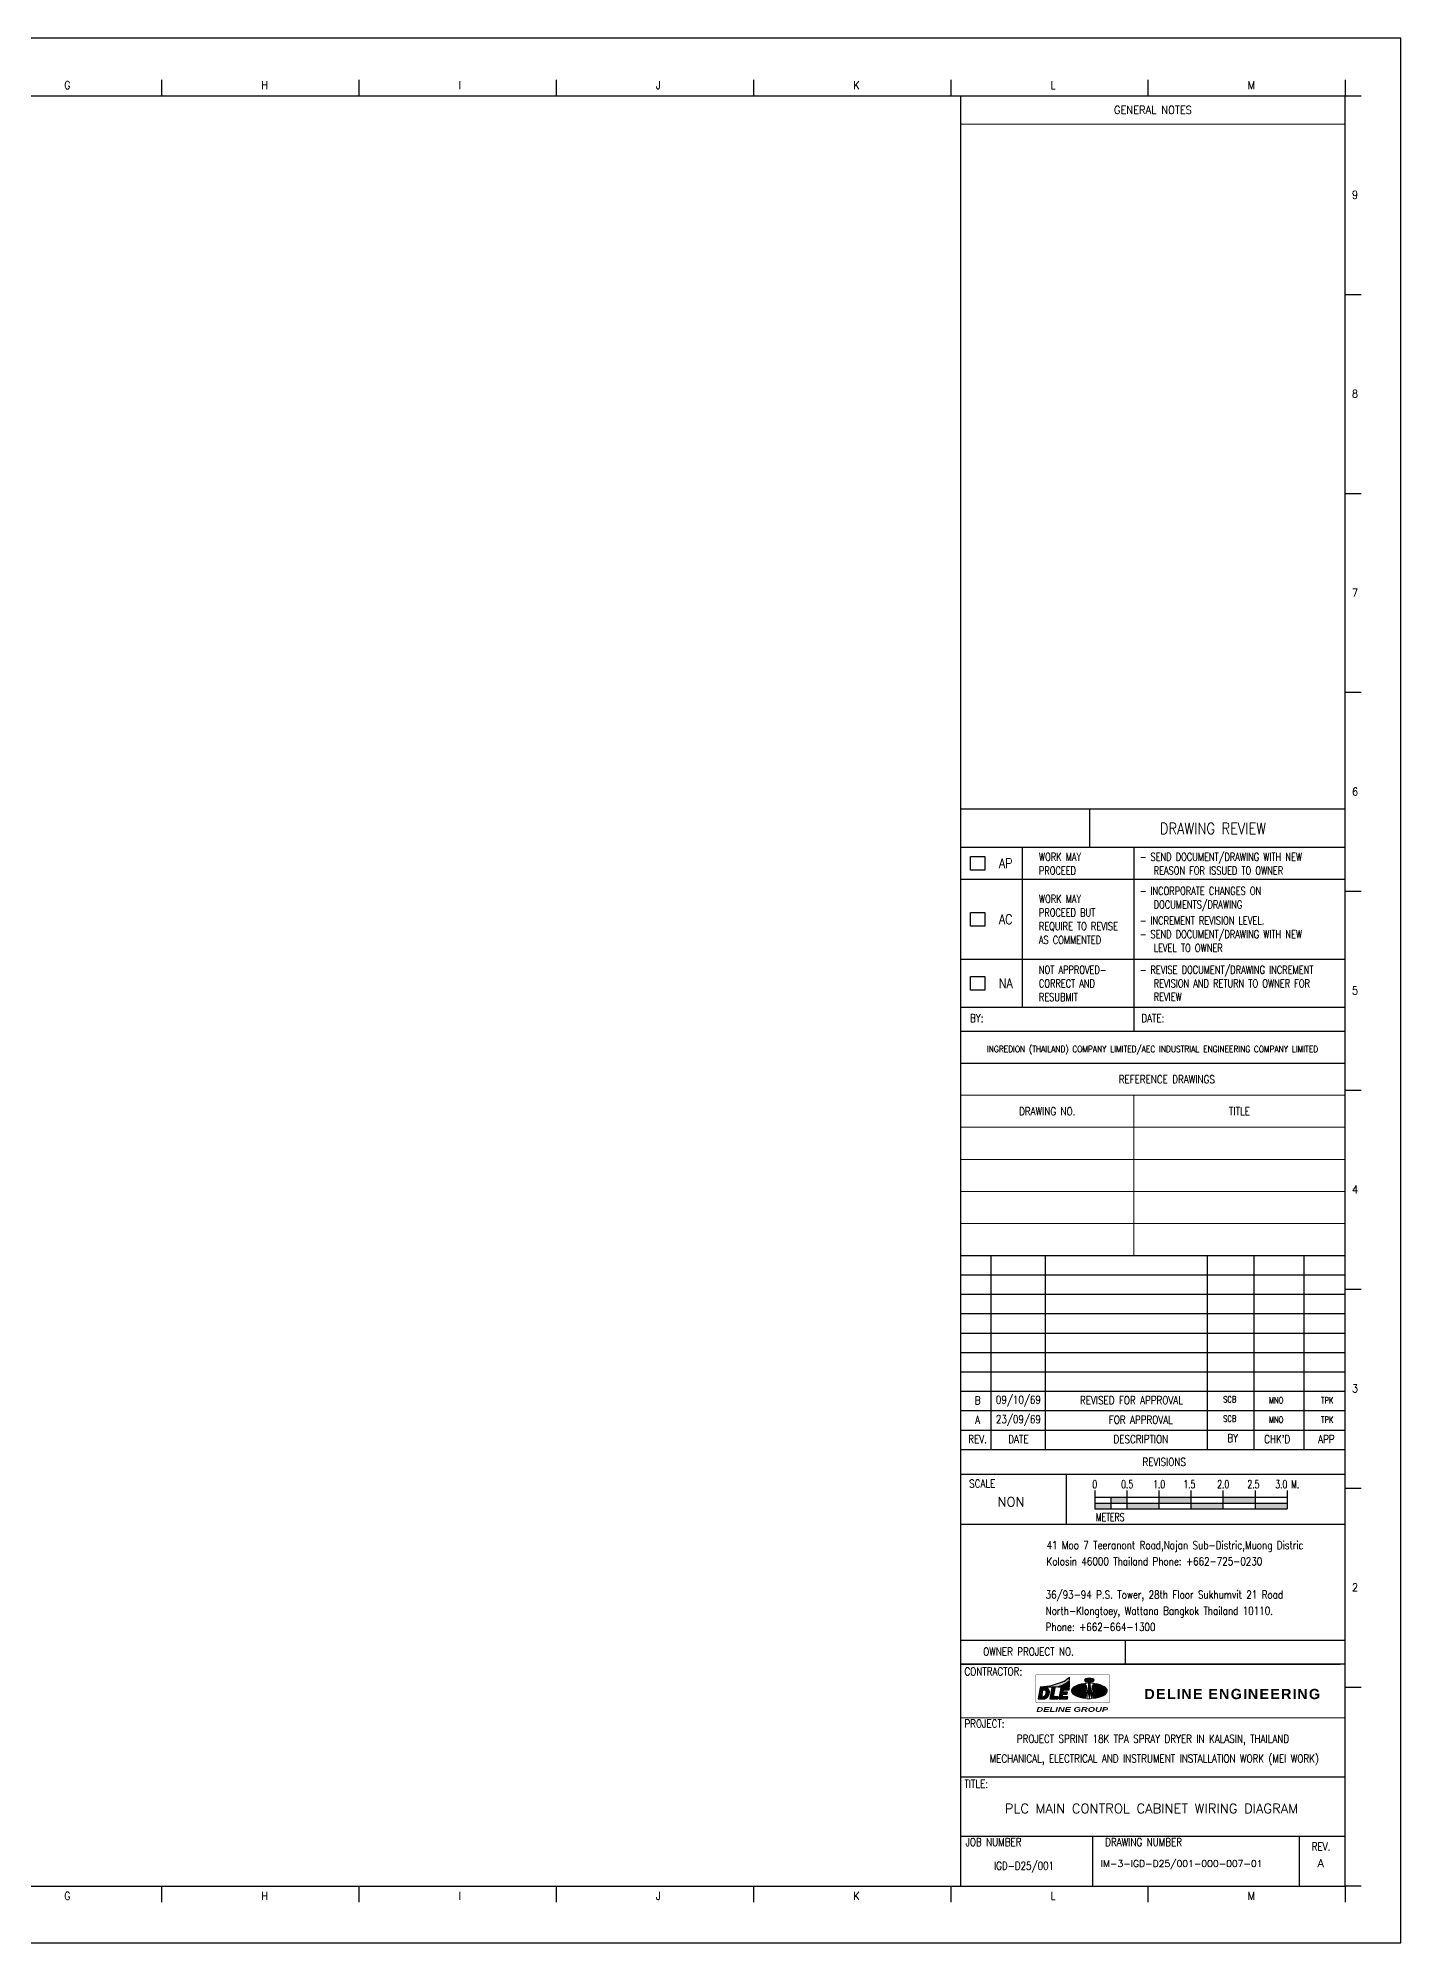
# Model space of a CAD drawing. Header units: millimetres. Extents: x 0 to 841, y 0 to 595.
# Drawn here: x 416 to 841, y 0 to 595 of the extents above; entities that cross this region are included whole.
import ezdxf
from ezdxf.enums import TextEntityAlignment as Align

# ---------------------------------------------------------------- set-up
doc = ezdxf.new("R2010")
doc.units = ezdxf.units.MM
doc.header["$LTSCALE"] = 6
doc.linetypes.add('PHANTOM', pattern=[63.50000000000001, 31.75, -6.35, 6.35, -6.35, 6.35, -6.35])
doc.layers.add('ECT', color=7, linetype='PHANTOM')
doc.layers.add('Scale-Graphic', color=8, linetype='Continuous')
doc.styles.add('BIG', font='FRADM.TTF', dxfattribs={"width": 0.85})
doc.styles.add('ROMANS', font='romans')
doc.styles.add('S1', font='romans.shx', dxfattribs={"width": 0.8})
doc.styles.add('simplex', font='simplex.shx')
doc.styles.add('SLDTEXTSTYLE0', font='TXT', dxfattribs={"width": 0.7})

# ---------------------------------------------------------------- blocks, each defined once
blk = doc.blocks.new('DWG REVIEW')
at = {"color": 7}
for p, q in [((-5.175025e-10, 79.47270826475818), (119.9999999994826, 79.47270825966444)), ((40.26254885476249, 67.47670217675824), (40.26254885476249, 79.47270826301802)), ((-0.0042956339884768, 67.47670217675824), (119.9999999994825, 67.47670217675824)), ((19.20749657395737, 67.47670217675824), (19.20749657395737, 17.49334347675827)), ((53.99999999685156, 67.47670217675824), (53.99999999685156, 9.996671736758202)), ((-0.0042956339884768, 17.49334347675827), (119.9999999994826, 17.49334347675816)), ((-0.0042956339884768, 9.996671736758202), (119.9999999994825, 9.996671736758202))]:
    blk.add_line(p, q, dxfattribs=at)
at = {"color": 8}
for p, q in [((-0.0042956339884768, 57.48003043675823), (119.9999999994825, 57.48003043675823)), ((-0.0042956339884768, 32.48668695675821), (119.9999999994826, 32.48668695675821))]:
    blk.add_line(p, q, dxfattribs=at)
at = {"color": 7, "flags": 128}
blk.add_lwpolyline([(-0.0020748917103219, 79.4727082647583, 0.3498835109, 0.3498835109, 0), (120, 79.47270825966444, 0, 0, 0), (120, -5.0937103e-09, 0, 0, 0), (0, 0, 0, 0, 0), (-5.175025e-10, 79.47270826381083, 0, 0, 0)], format="xyseb", dxfattribs=at)
at = {"color": 8}
for points in [[(3.027127907528097, 64.61519183833701), (7.475497655901108, 64.61519183833701), (7.475497655901108, 60.34154077520958), (3.027127907528097, 60.34154077520958)], [(3.02712790748194, 47.12018422831585), (7.475497655854952, 47.12018422831585), (7.475497655854952, 42.8465331651883), (3.02712790748194, 42.8465331651883)], [(3.027127907528097, 27.12684074832185), (7.475497655901108, 27.12684074832185), (7.475497655901108, 22.85318968519454), (3.027127907528097, 22.85318968519454)]]:
    blk.add_lwpolyline(points, close=True, dxfattribs=at)
at = {"color": 7, "style": 'ROMANS', "width": 0.85}
for s, height, p in [('DRAWING REVIEW', 3.498835109, (78.72114355130736, 73.33180133828535)), ('INGREDION (THAILAND) COMPANY LIMITED/AEC INDUSTRIAL ENGINEERING COMPANY LIMITED', 2, (59.86340317216712, 4.452403423476824))]:
    blk.add_text(s, height=height, dxfattribs=at).set_placement(p, align=Align.MIDDLE_CENTER)
at = {"color": 7, "style": 'S1', "width": 0.75}
for s, p in [('WORK MAY', (24.40113851540445, 64.46077914220444)), ('- SEND DOCUMENT/DRAWING WITH NEW', (55.85476364781243, 64.46077914220444)), ('PROCEED', (24.40113851540445, 60.18892928399276)), ('REASON FOR ISSUED TO OWNER', (60.22376418208842, 60.18892928399276)), ('- INCORPORATE CHANGES ON', (55.85476364781243, 53.83571633180958)), ('WORK MAY', (24.40113851540445, 51.33571633180958)), ('PROCEED BUT', (24.40113851540445, 47.0638664735979)), ('DOCUMENTS/DRAWING', (60.22376418208842, 49.5638664735979)), ('REQUIRE TO REVISE', (24.40113851540445, 42.79201661538622)), ('- INCREMENT REVISION LEVEL.', (55.85476364781243, 44.5638664735979)), ('- SEND DOCUMENT/DRAWING WITH NEW', (55.85476364781243, 40.29201661538622)), ('AS COMMENTED', (24.40113851540445, 38.52016675717454)), ('LEVEL TO OWNER', (60.22376418208842, 36.02016675717454)), ('NOT APPROVED-', (24.40113851540445, 29.20984070648677)), ('- REVISE DOCUMENT/DRAWING INCREMENT', (55.85476364781243, 29.20984070648677)), ('CORRECT AND', (24.40113851540445, 24.93799084827509)), ('REVISION AND RETURN TO OWNER FOR', (60.22376418208842, 24.93799084827509)), ('RESUBMIT', (24.40113851540445, 20.66614099006341)), ('REVIEW', (60.22376418208842, 20.78271570732039))]:
    blk.add_text(s, height=2.499167935, dxfattribs=at).set_placement(p, align=Align.MIDDLE_LEFT)
at = {"color": 7, "style": 'ROMANS', "width": 0.85}
for s, p in [('AP', (14.04411877030776, 62.47836630675823)), ('AC', (14.04411877030776, 44.98335869675822)), ('NA', (14.04411877030776, 24.99001521674307))]:
    blk.add_text(s, height=3, dxfattribs=at).set_placement(p, align=Align.MIDDLE)
at = {"color": 7, "style": 'ROMANS', "width": 0.8}
for s, p in [('BY:', (4.995450634962367, 12.84011428843834)), ('DATE:', (59.96600924567269, 12.84011428843834))]:
    blk.add_text(s, height=2.499167935, dxfattribs=at).set_placement(p, align=Align.CENTER)
blk = doc.blocks.new('dle')
h = blk.add_hatch(color=5)
h.paths.add_polyline_path([(-12.3752817935092, 1.204066269494888), (-12.46457335666491, 1.249432144358252), (-12.5574653861986, 1.291197552974609), (-12.65467797516612, 1.328642402062087), (-12.70436440958292, 1.345204546865261), (-12.79581625258652, 1.37328818368951), (-12.89158865504578, 1.399931634007771), (-12.99024143060888, 1.424414804564549), (-13.09393485884357, 1.44673769537485), (-13.2005086601348, 1.466900306423668), (-13.3114030208817, 1.485622730969226), (-13.42661794119704, 1.50218487575512), (-13.54543332775211, 1.516586740801813), (-13.66784918056146, 1.529548419341609), (-13.79386549965056, 1.540349818125833), (-13.92420237820625, 1.548990937139024), (-14.05813972306714, 1.555471776408467), (-14.1963976274601, 1.560512429176924), (-14.33825599802367, 1.563392802177987), (-14.48371483492883, 1.564112895421204), (-16.25082367500727, 1.564112895421204), (-17.26327478715029, -4.183671440939179), (-15.29958048932167, -4.183671440939179), (-15.15556183892113, -4.182231254449562), (-15.01586374805993, -4.17935088144668), (-14.87976612347848, -4.175030321933718), (-14.74798905838907, -4.167829389403323), (-14.61981245951029, -4.159188270384675), (-14.4959564201672, -4.148386871615457), (-14.37642094037801, -4.136145286325245), (-14.26120602006267, -4.12102332803579), (-14.14959156601617, -4.104461183249441), (-14.04229767154902, -4.086458851949828), (-13.93860424329614, -4.065576147640968), (-13.88891780886115, -4.05477474887175), (-13.77226270211395, -4.024530832298296), (-13.6570477817877, -3.989966356197328), (-13.54327304795879, -3.95036122735155), (-13.43093850070727, -3.90499535247227), (-13.32076423315812, -3.854588824834991), (-13.21203015215724, -3.799141644464271), (-13.1040161643723, -3.73865381129508), (-12.99816245633701, -3.673125325368346), (-12.89446902806594, -3.602556186698621), (-12.84334240721728, -3.565111337602048), (-12.76125177643553, -3.501743131432249), (-12.68132142549439, -3.434054365761767), (-12.60283126105787, -3.362765133825633), (-12.52578128309688, -3.28787543563385), (-12.45089158491828, -3.208665177920466), (-12.37744207323703, -3.125854453960528), (-12.30615284128362, -3.03944326374949), (-12.23630379586393, -2.948711513992293), (-12.16861503017935, -2.855099391263593), (-12.10236645100304, -2.757166709006924), (-12.03827815163459, -2.654913467243205), (-12.00227348898989, -2.595145727349973), (-11.95474733443189, -2.511614910121807), (-11.90938145951077, -2.42664390639311), (-11.86617586440116, -2.340232716187074), (-11.82513054901938, -2.25238133944822), (-11.78696560670141, -2.163089776210199), (-11.75024085083351, -2.071637933232068), (-11.715676374748, -1.9787459037384), (-11.68327217844853, -1.883693594507349), (-11.65302826188417, -1.787921191999885), (-11.62494462504401, -1.689988509750492), (-11.59902126794623, -1.590615640980559), (-11.57453809738217, -1.48908249247097), (-11.55293529984556, -1.386829250714527), (-11.53349278204769, -1.282415729196146), (-11.51621054397765, -1.17944239418739), (-11.50036849244134, -1.06782794013634), (-11.48668672065105, -0.9583737658440441), (-11.47588532187729, -0.8517999645728196), (-11.46796429608366, -0.7473864430526191), (-11.46364373657343, -0.6451332012998137), (-11.46148345683469, -0.5457603325371565), (-11.46220355013065, -0.4492678367996632), (-11.46580401636675, -0.3549356207872734), (-11.47228485561573, -0.2634837778023211), (-11.48236616118083, -0.1741922145802164), (-11.49460774644103, -0.0877810243528074), (-11.50972970471776, -0.0035301138736941), (-11.52773203602919, 0.0785605168334769), (-11.54861474033532, 0.1570506812781787), (-11.57237781763615, 0.234100659233718), (-11.59902126794623, 0.3082702641804644), (-11.62854509132012, 0.3795594961111419), (-11.66094928762323, 0.4486884482857931), (-11.69263339072495, 0.5091762814472531), (-11.74376001157361, 0.5984678446839098), (-11.7984870987093, 0.6827187551402858), (-11.85753474535522, 0.7626491061041634), (-11.92018285827362, 0.8389789908001148), (-11.98643143747177, 0.910268222745799), (-12.05628048290237, 0.9772368951616954), (-12.13045008782501, 1.040605101326491), (-12.20822015902013, 1.098932654720556), (-12.29031078975459, 1.15365974186534)], flags=0)
h.paths.add_polyline_path([(-15.44863979243019, -3.197863779143972), (-14.78327362771961, 0.5790253268796732), (-14.50459753921314, 0.5790253268796732), (-14.33249525202336, 0.5747047673576162), (-14.19999809369256, 0.5653435550943868), (-14.07686214762361, 0.5509416900476936), (-13.96380750704702, 0.5300589857538398), (-13.86011407878323, 0.5041356286806149), (-13.76578186280676, 0.4731716188639439), (-13.66517078491597, 0.4284555842450573), (-13.58647864307932, 0.3795594961111419), (-13.51734969091194, 0.3241123157167749), (-13.4547015780372, 0.2593039230478098), (-13.39781421111911, 0.1844142248578464), (-13.34668759022679, 0.0994432211327876), (-13.30132171536025, 0.0051110051458636), (-13.26047407268561, -0.1025782346937376), (-13.23795350920773, -0.1763524943221455), (-13.22139136437181, -0.2490819127719988), (-13.20770959262882, -0.3261318907202622), (-13.19834838036695, -0.4082225214347091), (-13.19258763434118, -0.4946337116643917), (-13.19042735455878, -0.5853654613742947), (-13.19186754110706, -0.6811378638831229), (-13.19618810062093, -0.7812308258885423), (-13.20482921964503, -0.8856443474141997), (-13.21707080485794, -0.9950985216942172), (-13.2329128563797, -1.108873255494018), (-13.25235537424305, -1.227688642044086), (-13.27395817176148, -1.343623655600368), (-13.29772124909141, -1.459558669149374), (-13.32292451294052, -1.571173123200424), (-13.34956796325423, -1.678467017720322), (-13.37765160007621, -1.781440352735899), (-13.40645533016504, -1.879373034978016), (-13.43741933996716, -1.972985157728999), (-13.46982353632484, -2.062276720959289), (-13.50366791912165, -2.146527631423396), (-13.53823239525809, -2.227178075623215), (-13.57495715106415, -2.302787867083225), (-13.61312209343669, -2.37335700575295), (-13.65200712902515, -2.440325678192949), (-13.69665291063939, -2.509454630365326), (-13.76794214260008, -2.609547592363469), (-13.84211174752636, -2.701719528610738), (-13.91916172548736, -2.784530252584773), (-13.9983719831871, -2.858699857516513), (-14.08118270714476, -2.924228343445066), (-14.1661537108339, -2.981115710344056), (-14.25400508758685, -3.030082051453064), (-14.31161254772087, -3.056005408535839), (-14.41170550971219, -3.093450257616041), (-14.51899940423755, -3.125854453960528), (-14.63349423131876, -3.151777811028751), (-14.756630177435, -3.171940422077569), (-14.88624696273837, -3.186342287131083), (-15.02450486708403, -3.19498340615155), (-15.16996370390916, -3.197863779143972)], flags=0)
h = blk.add_hatch(color=5)
edge = h.paths.add_edge_path(flags=0)
edge.add_arc((-9.430068731784559, 14.00970964352837), 11.99946329030294, 271.9821036755247, 314.2254867279619)
edge.add_line((-1.060635854661086, 5.410889226129711), (-1.060635854661086, 7.134923260146934))
edge.add_arc((-11.41370212692709, 17.50743417471494), 14.65520262259908, 301.67288878283824, 314.946245375846, ccw=False)
edge.add_arc((-19.61735345444322, 43.45271759127218), 41.57750898584276, 274.7403286000644, 292.48153559218787, ccw=False)
edge.add_line((-16.18138859843748, 2.017425882698717), (-9.015039269186673, 2.017425882698717))
for points in [[(-6.937137555367372, -3.105691842913529), (-9.34368920315319, -3.105691842913529), (-8.521342709493183, 1.564112895421204), (-10.16243523048252, 1.564112895421204), (-11.17488634258189, -4.183671440939179), (-7.127242173861305, -4.183671440939179)], [(-4.1323743393732, 0.5790253268796732), (-1.233278907369822, 0.5790253268796732), (-1.059736433704529, 1.564112895421204), (-5.599924386708153, 1.564112895421204), (-6.612375498807523, -4.183671440939179), (-2.072187545803899, -4.183671440939179), (-1.891444139590021, -3.156098370533982), (-4.790539571593399, -3.156098370533982), (-4.541387306464458, -1.741115130615981), (-2.28749542809237, -1.741115130615981), (-2.113952954390697, -0.7560275620749053), (-4.367844832726405, -0.7560275620749053)]]:
    blk.add_hatch(color=5).paths.add_polyline_path(points, flags=0)
h = blk.add_hatch(color=5)
edge = h.paths.add_edge_path(flags=0)
edge.add_line((-1.060635854661086, 2.017425882698717), (-1.060635854661086, 5.061490527237765))
edge.add_arc((-7.458767312782584, 10.24414996554151), 8.233835376551207, 272.38145352481615, 320.9915922232561, ccw=False)
edge.add_line((-7.116633022065798, 2.017425882698717), (-1.060635854661086, 2.017425882698717))
at = {"linetype": 'Continuous'}
h = blk.add_hatch(color=1, dxfattribs=at)
edge = h.paths.add_edge_path(flags=0)
edge.add_ellipse((9.282591852897895, 0), major_axis=(6.035348208313751, 8.255281513093938e-15), ratio=0.4937199814262935, start_angle=113.07877535651099, end_angle=253.1989490431069, ccw=False)
edge.add_arc((-4.979845820758783, -1.411525781733872), 12.60059747816523, 19.24286183501346, 24.79526594527965)
edge.add_ellipse((9.875097715848824, 0), major_axis=(9.875097715848513, 1.238292226964094e-13), ratio=0.4179907631880291, start_angle=110.2378082024716, end_angle=255.2082611563545)
edge.add_arc((-4.979845820758783, -1.411525781733872), 12.60059747816213, 348.1878742098765, 353.4330683967182)
h = blk.add_hatch(color=1)
edge = h.paths.add_edge_path()
edge.add_ellipse((9.282591852897895, 5.566803876517042), major_axis=(2.528534041965131, 0), ratio=0.4463592858230124, start_angle=0, end_angle=360)
h = blk.add_hatch(color=1, dxfattribs=at)
edge = h.paths.add_edge_path(flags=0)
edge.add_ellipse((8.690085989957879, 0), major_axis=(-9.875097715833704, 1.651056302618787e-14), ratio=0.4179907631895262, start_angle=253.7319204317476, end_angle=266.5601872324853)
edge.add_ellipse((9.875097715848824, 0), major_axis=(9.875097715844337, 0), ratio=0.4179907631890752, start_angle=93.43981276751309, end_angle=106.4951676919695)
edge.add_arc((-4.979845820758783, -1.411525781733872), 13.19310334111446, 348.4157119153354, 24.015336561994616, ccw=False)
edge.add_ellipse((9.90230356135362, 0.0011841249888676), major_axis=(-11.21169220674284, 0.02244906240030023), ratio=0.3682598703982211, start_angle=79.98570947252364, end_angle=86.87368411700648)
edge.add_ellipse((8.690085989957879, 0), major_axis=(-9.875097715833704, 1.651056302618787e-14), ratio=0.4179907631895262, start_angle=93.43981276752828, end_angle=101.2587257024934)
edge.add_arc((23.54502952660914, -1.411525781919863), 13.19310334111491, 155.9846634389345, 191.5286169408379, ccw=False)
edge.add_ellipse((8.690085989957879, 0), major_axis=(-9.87509770433795, 0), ratio=0.4179907636778736, start_angle=253.5048322885492, end_angle=253.7319204137463)
h = blk.add_hatch(color=1, dxfattribs=at)
edge = h.paths.add_edge_path(flags=0)
edge.add_ellipse((9.282591852897895, 0), major_axis=(-6.035348208325973, 2.47658445392818e-14), ratio=0.4937199814249996, start_angle=106.80105095683419, end_angle=246.9212246435544, ccw=False)
edge.add_arc((23.54502952660914, -1.411525781919863), 12.60059747818162, 186.566931602447, 191.8121257886402)
edge.add_ellipse((8.690085989957879, 0), major_axis=(-9.875097715420008, 1.651056302618788e-14), ratio=0.4179907631926678, start_angle=104.7917388440262, end_angle=249.7621917969055)
edge.add_arc((23.54502952660914, -1.411525781919863), 12.60059747826385, 155.2047340547041, 160.7571381642528)
at = {"color": 5}
for p, q in [((-16.25082367500727, 1.564112895421204), (-17.26327478715029, -4.183671440939179)), ((-14.48371483492883, 1.564112895421204), (-16.25082367500727, 1.564112895421204)), ((-16.18138859843748, 2.017425882698717), (-9.015039269233966, 2.017425882698717)), ((-15.44863979243019, -3.197863779143972), (-14.78327362771961, 0.5790253268796732)), ((-14.78327362771961, 0.5790253268796732), (-14.50459753921314, 0.5790253268796732)), ((-14.50459753921314, 0.5790253268796732), (-14.33249525202336, 0.574704767358071)), ((-14.33825599802367, 1.563392802177987), (-14.48371483492883, 1.564112895421204)), ((-14.1963976274601, 1.560512429176924), (-14.33825599802367, 1.563392802177987)), ((-14.33249525202336, 0.574704767358071), (-14.19999809369256, 0.5653435550943868)), ((-14.19999809369256, 0.5653435550943868), (-14.07686214762361, 0.5509416900476936)), ((-14.05813972306714, 1.555471776408467), (-14.1963976274601, 1.560512429176924)), ((-14.07686214762361, 0.5509416900476936), (-13.96380750704702, 0.5300589857538398)), ((-13.92420237820625, 1.548990937139024), (-14.05813972306714, 1.555471776408467)), ((-13.96380750704702, 0.5300589857538398), (-13.86011407878323, 0.5041356286810696)), ((-13.79386549965056, 1.540349818125833), (-13.92420237820625, 1.548990937139024)), ((-13.86011407878323, 0.5041356286810696), (-13.76578186280676, 0.4731716188643986)), ((-13.66784918056146, 1.529548419342063), (-13.79386549965056, 1.540349818125833)), ((-13.76578186280676, 0.4731716188643986), (-13.66517078491597, 0.4284555842450573)), ((-13.54543332775211, 1.516586740801813), (-13.66784918056146, 1.529548419342063)), ((-13.66517078491597, 0.4284555842450573), (-13.58647864307932, 0.3795594961111419)), ((-13.58647864307932, 0.3795594961111419), (-13.51734969091194, 0.3241123157167749)), ((-13.42661794119704, 1.50218487575512), (-13.54543332775211, 1.516586740801813)), ((-13.51734969091194, 0.3241123157167749), (-13.4547015780372, 0.2593039230478098)), ((-13.4547015780372, 0.2593039230478098), (-13.39781421111911, 0.1844142248578464)), ((-13.3114030208817, 1.485622730969226), (-13.42661794119704, 1.50218487575512)), ((-13.39781421111911, 0.1844142248578464), (-13.34668759022679, 0.0994432211327876)), ((-13.34668759022679, 0.0994432211327876), (-13.30132171536025, 0.0051110051463183)), ((-13.2005086601348, 1.466900306424122), (-13.3114030208817, 1.485622730969226)), ((-13.30132171536025, 0.0051110051463183), (-13.26047407268561, -0.1025782346937376)), ((-13.09393485884357, 1.446737695375305), (-13.2005086601348, 1.466900306424122)), ((-12.99024143060888, 1.424414804564549), (-13.09393485884357, 1.446737695375305)), ((-12.89158865504578, 1.399931634007771), (-12.99024143060888, 1.424414804564549)), ((-12.79581625258652, 1.373288183689965), (-12.89158865504578, 1.399931634007771)), ((-12.70436440958292, 1.345204546865261), (-12.79581625258652, 1.373288183689965)), ((-12.65467797516612, 1.328642402062542), (-12.70436440958292, 1.345204546865261)), ((-12.5574653861986, 1.291197552974609), (-12.65467797516612, 1.328642402062542)), ((-12.46457335666491, 1.249432144358252), (-12.5574653861986, 1.291197552974609)), ((-12.3752817935092, 1.204066269494888), (-12.46457335666491, 1.249432144358252)), ((-12.29031078975459, 1.15365974186534), (-12.3752817935092, 1.204066269494888)), ((-12.20822015902013, 1.098932654721011), (-12.29031078975459, 1.15365974186534)), ((-12.13045008782501, 1.040605101326491), (-12.20822015902013, 1.098932654721011)), ((-12.05628048290237, 0.9772368951616954), (-12.13045008782501, 1.040605101326491)), ((-11.98643143747177, 0.910268222745799), (-12.05628048290237, 0.9772368951616954)), ((-11.92018285827362, 0.8389789908005696), (-11.98643143747177, 0.910268222745799)), ((-11.85753474535522, 0.7626491061041634), (-11.92018285827362, 0.8389789908005696)), ((-11.7984870987093, 0.6827187551402858), (-11.85753474535522, 0.7626491061041634)), ((-11.74376001157361, 0.5984678446839098), (-11.7984870987093, 0.6827187551402858)), ((-11.69263339072495, 0.5091762814477079), (-11.74376001157361, 0.5984678446839098)), ((-11.66094928762323, 0.4486884482857931), (-11.69263339072495, 0.5091762814477079)), ((-11.62854509132012, 0.3795594961111419), (-11.66094928762323, 0.4486884482857931)), ((-11.59902126794623, 0.3082702641804644), (-11.62854509132012, 0.3795594961111419)), ((-11.57237781763615, 0.234100659233718), (-11.59902126794623, 0.3082702641804644)), ((-11.54861474033532, 0.1570506812786334), (-11.57237781763615, 0.234100659233718)), ((-11.52773203602919, 0.0785605168334769), (-11.54861474033532, 0.1570506812786334)), ((-11.50972970471776, -0.0035301138736941), (-11.52773203602919, 0.0785605168334769)), ((-10.16243523048252, 1.564112895421204), (-11.17488634258189, -4.183671440939179)), ((-8.521342709493183, 1.564112895421204), (-10.16243523048252, 1.564112895421204)), ((-9.34368920315319, -3.105691842913529), (-8.521342709493183, 1.564112895421204)), ((-7.116633022065798, 2.017425882698717), (-1.060635854661086, 2.017425882698717)), ((-5.599924386708153, 1.564112895421204), (-6.612375498807523, -4.183671440939179)), ((-1.059736433704529, 1.564112895421204), (-5.599924386708153, 1.564112895421204)), ((-4.367844832726405, -0.7560275620744505), (-4.1323743393732, 0.5790253268796732)), ((-4.1323743393732, 0.5790253268796732), (-1.233278907369822, 0.5790253268796732)), ((-1.233278907369822, 0.5790253268796732), (-1.059736433704529, 1.564112895421204)), ((-1.060635854661086, 5.410889226129711), (-1.060635854661086, 7.134923260147389)), ((-1.060635854661086, 2.017425882698717), (-1.060635854661086, 5.061490527230944)), ((-17.26327478715029, -4.183671440939179), (-15.29958048932167, -4.183671440939179)), ((-15.16996370390916, -3.197863779143972), (-15.44863979243019, -3.197863779143972)), ((-15.29958048932167, -4.183671440939179), (-15.15556183892113, -4.182231254449562)), ((-15.02450486708403, -3.19498340615155), (-15.16996370390916, -3.197863779143972)), ((-15.15556183892113, -4.182231254449562), (-15.01586374805993, -4.17935088144668)), ((-14.88624696273837, -3.186342287131083), (-15.02450486708403, -3.19498340615155)), ((-15.01586374805993, -4.17935088144668), (-14.87976612347848, -4.175030321933718)), ((-14.756630177435, -3.171940422077569), (-14.88624696273837, -3.186342287131083)), ((-14.87976612347848, -4.175030321933718), (-14.74798905838907, -4.167829389403323)), ((-14.63349423131876, -3.151777811019201), (-14.756630177435, -3.171940422077569)), ((-14.74798905838907, -4.167829389403323), (-14.61981245951029, -4.159188270384675)), ((-14.51899940423755, -3.125854453960528), (-14.63349423131876, -3.151777811019201)), ((-14.61981245951029, -4.159188270384675), (-14.4959564201672, -4.148386871615457)), ((-14.41170550971219, -3.093450257616041), (-14.51899940423755, -3.125854453960528)), ((-14.4959564201672, -4.148386871615457), (-14.37642094037801, -4.136145286325245)), ((-14.31161254772087, -3.056005408535839), (-14.41170550971219, -3.093450257616041)), ((-14.37642094037801, -4.136145286325245), (-14.26120602006267, -4.12102332803579)), ((-14.25400508758685, -3.030082051453064), (-14.31161254772087, -3.056005408535839)), ((-14.26120602006267, -4.12102332803579), (-14.14959156601617, -4.104461183249441)), ((-14.1661537108339, -2.981115710344056), (-14.25400508758685, -3.030082051453064)), ((-14.08118270714476, -2.924228343445066), (-14.1661537108339, -2.981115710344056)), ((-14.14959156601617, -4.104461183249441), (-14.04229767154902, -4.086458851949828)), ((-13.9983719831871, -2.858699857516513), (-14.08118270714476, -2.924228343445066)), ((-14.04229767154902, -4.086458851949828), (-13.93860424329614, -4.065576147640968)), ((-13.91916172548736, -2.784530252584318), (-13.9983719831871, -2.858699857516513)), ((-13.93860424329614, -4.065576147640968), (-13.88891780886115, -4.05477474887175)), ((-13.84211174752636, -2.701719528610283), (-13.91916172548736, -2.784530252584318)), ((-13.88891780886115, -4.05477474887175), (-13.77226270211395, -4.024530832298296)), ((-13.76794214260008, -2.609547592363469), (-13.84211174752636, -2.701719528610283)), ((-13.77226270211395, -4.024530832298296), (-13.6570477817877, -3.989966356197328)), ((-13.69665291063939, -2.509454630365326), (-13.76794214260008, -2.609547592363469)), ((-13.65200712902515, -2.440325678192949), (-13.69665291063939, -2.509454630365326)), ((-13.6570477817877, -3.989966356197328), (-13.54327304795879, -3.950361227351095)), ((-13.61312209343669, -2.37335700575295), (-13.65200712902515, -2.440325678192949)), ((-13.57495715106415, -2.30278786708277), (-13.61312209343669, -2.37335700575295)), ((-13.53823239525809, -2.227178075623215), (-13.57495715106415, -2.30278786708277)), ((-13.54327304795879, -3.950361227351095), (-13.43093850070727, -3.904995352471815)), ((-13.50366791912165, -2.146527631423396), (-13.53823239525809, -2.227178075623215)), ((-13.46982353632484, -2.062276720959289), (-13.50366791912165, -2.146527631423396)), ((-13.43741933996716, -1.972985157728999), (-13.46982353632484, -2.062276720959289)), ((-13.40645533016504, -1.879373034978016), (-13.43741933996716, -1.972985157728999)), ((-13.43093850070727, -3.904995352471815), (-13.32076423315812, -3.854588824834536)), ((-13.37765160007621, -1.781440352735899), (-13.40645533016504, -1.879373034978016)), ((-13.34956796325423, -1.678467017720322), (-13.37765160007621, -1.781440352735899)), ((-13.32292451294052, -1.571173123199969), (-13.34956796325423, -1.678467017720322)), ((-13.29772124909141, -1.459558669149374), (-13.32292451294052, -1.571173123199969)), ((-13.32076423315812, -3.854588824834536), (-13.21203015215724, -3.799141644463816)), ((-13.27395817176148, -1.343623655600368), (-13.29772124909141, -1.459558669149374)), ((-13.25235537424305, -1.227688642044086), (-13.27395817176148, -1.343623655600368)), ((-13.26047407268561, -0.1025782346937376), (-13.23795350920773, -0.1763524943221455)), ((-13.2329128563797, -1.108873255494018), (-13.25235537424305, -1.227688642044086)), ((-13.23795350920773, -0.1763524943221455), (-13.22139136437181, -0.2490819127719988)), ((-13.21707080485794, -0.9950985216942172), (-13.2329128563797, -1.108873255494018)), ((-13.22139136437181, -0.2490819127719988), (-13.20770959262882, -0.3261318907198074)), ((-13.20482921964503, -0.8856443474141997), (-13.21707080485794, -0.9950985216942172)), ((-13.21203015215724, -3.799141644463816), (-13.1040161643723, -3.738653811294625)), ((-13.20770959262882, -0.3261318907198074), (-13.19834838036695, -0.4082225214347091)), ((-13.19618810062093, -0.7812308258885423), (-13.20482921964503, -0.8856443474141997)), ((-13.19834838036695, -0.4082225214347091), (-13.19258763434118, -0.4946337116643917)), ((-13.19186754110706, -0.6811378638831229), (-13.19618810062093, -0.7812308258885423)), ((-13.19258763434118, -0.4946337116643917), (-13.19042735455878, -0.5853654613738399)), ((-13.19042735455878, -0.5853654613738399), (-13.19186754110706, -0.6811378638831229)), ((-13.1040161643723, -3.738653811294625), (-12.99816245633701, -3.673125325368346)), ((-12.99816245633701, -3.673125325368346), (-12.89446902806594, -3.602556186698621)), ((-12.89446902806594, -3.602556186698621), (-12.84334240721728, -3.565111337602048)), ((-12.84334240721728, -3.565111337602048), (-12.76125177643553, -3.501743131431795)), ((-12.76125177643553, -3.501743131431795), (-12.68132142549439, -3.434054365761767)), ((-12.68132142549439, -3.434054365761767), (-12.60283126105787, -3.362765133825178)), ((-12.60283126105787, -3.362765133825178), (-12.52578128309688, -3.28787543563385)), ((-12.52578128309688, -3.28787543563385), (-12.45089158491828, -3.208665177920011)), ((-12.45089158491828, -3.208665177920011), (-12.37744207323703, -3.125854453960528)), ((-12.37744207323703, -3.125854453960528), (-12.30615284128362, -3.039443263749035)), ((-12.30615284128362, -3.039443263749035), (-12.23630379586393, -2.948711513992293)), ((-12.23630379586393, -2.948711513992293), (-12.16861503017935, -2.855099391263593)), ((-12.16861503017935, -2.855099391263593), (-12.10236645100304, -2.757166709006924)), ((-12.10236645100304, -2.757166709006924), (-12.03827815163459, -2.65491346724275)), ((-12.03827815163459, -2.65491346724275), (-12.00227348898989, -2.595145727349973)), ((-12.00227348898989, -2.595145727349973), (-11.95474733443189, -2.511614910121807)), ((-11.95474733443189, -2.511614910121807), (-11.90938145951077, -2.42664390639311)), ((-11.90938145951077, -2.42664390639311), (-11.86617586440116, -2.340232716187074)), ((-11.86617586440116, -2.340232716187074), (-11.82513054901938, -2.25238133944822)), ((-11.82513054901938, -2.25238133944822), (-11.78696560670141, -2.163089776209745)), ((-11.78696560670141, -2.163089776209745), (-11.75024085083351, -2.071637933231614)), ((-11.75024085083351, -2.071637933231614), (-11.715676374748, -1.9787459037384)), ((-11.715676374748, -1.9787459037384), (-11.68327217844853, -1.883693594506894)), ((-11.68327217844853, -1.883693594506894), (-11.65302826188417, -1.787921191999885)), ((-11.65302826188417, -1.787921191999885), (-11.62494462504401, -1.689988509750492)), ((-11.62494462504401, -1.689988509750492), (-11.59902126794623, -1.590615640980559)), ((-11.59902126794623, -1.590615640980559), (-11.57453809738217, -1.48908249247097)), ((-11.57453809738217, -1.48908249247097), (-11.55293529984556, -1.386829250714527)), ((-11.55293529984556, -1.386829250714527), (-11.53349278204769, -1.282415729196146)), ((-11.53349278204769, -1.282415729196146), (-11.51621054397765, -1.17944239418739)), ((-11.51621054397765, -1.17944239418739), (-11.50036849244134, -1.067827940135885)), ((-11.49460774644103, -0.0877810243528074), (-11.50972970471776, -0.0035301138736941)), ((-11.50036849244134, -1.067827940135885), (-11.48668672065105, -0.9583737658440441)), ((-11.48236616118083, -0.1741922145802164), (-11.49460774644103, -0.0877810243528074)), ((-11.48668672065105, -0.9583737658440441), (-11.47588532187729, -0.8517999645728196)), ((-11.47228485561573, -0.2634837778018664), (-11.48236616118083, -0.1741922145802164)), ((-11.47588532187729, -0.8517999645728196), (-11.46796429608366, -0.7473864430521644)), ((-11.46580401636675, -0.3549356207872734), (-11.47228485561573, -0.2634837778018664)), ((-11.46796429608366, -0.7473864430521644), (-11.46364373657343, -0.6451332012998137)), ((-11.46220355013065, -0.4492678367996632), (-11.46580401636675, -0.3549356207872734)), ((-11.46364373657343, -0.6451332012998137), (-11.46148345683469, -0.5457603325371565)), ((-11.46148345683469, -0.5457603325371565), (-11.46220355013065, -0.4492678367996632)), ((-11.17488634258189, -4.183671440939179), (-7.127242173861305, -4.183671440939179)), ((-6.937137555367372, -3.105691842913529), (-9.34368920315319, -3.105691842913529)), ((-7.127242173861305, -4.183671440939179), (-6.937137555367372, -3.105691842913529)), ((-6.612375498807523, -4.183671440939179), (-2.072187545803899, -4.183671440939179)), ((-4.790539571593399, -3.156098370533982), (-4.541387306464458, -1.741115130615981)), ((-1.891444139590021, -3.156098370533982), (-4.790539571593399, -3.156098370533982)), ((-4.541387306464458, -1.741115130615981), (-2.28749542809237, -1.741115130615981)), ((-2.113952954390697, -0.7560275620744505), (-4.367844832726405, -0.7560275620744505)), ((-2.28749542809237, -1.741115130615981), (-2.113952954390697, -0.7560275620744505)), ((-2.072187545803899, -4.183671440939179), (-1.891444139590021, -3.156098370533982))]:
    blk.add_line(p, q, dxfattribs=at)
at = {"color": 1, "linetype": 'Continuous', "lineweight": 0}
blk.add_line((7.943958416472015, -4.063555156925759), (7.944518666277872, -4.060823495306067), dxfattribs=at)
at = {"color": 5, "const_width": 0.214494773519164}
for points in [[(19.7894850086559, 1.280541637197985), (19.7894850086559, 7.995783135466354, 0.414213562373095), (19.07319258219286, 8.712075561936217), (-17.81586738158876, 8.712075561936217, 0.414213562373095), (-18.53215980806999, 7.995783135466354), (-18.53215980806999, 1.280541637197985)], [(19.7894850086559, 1.280541637197985), (19.7894850086559, -5.434699861055833, -0.414213562373095), (19.07319258219286, -6.150992287533427), (-17.81586738158876, -6.150992287533427, -0.414213562373095), (-18.53215980806999, -5.434699861055833), (-18.53215980806999, 1.280541637197985)]]:
    blk.add_lwpolyline(points, format="xyb", dxfattribs=at)
at = {"color": 5}
for centre, radius, start, end in [((-19.61735345444322, 43.45271759127263), 41.57750898584276, 274.7403284893031, 292.4815355285172), ((-9.430068731784559, 14.00970964352837), 11.99946329030294, 271.9821037301795, 314.2254866945957), ((-7.458767312782584, 10.24414996554196), 8.233835376551207, 272.3814535973547, 320.9915922563339), ((-11.41370212692709, 17.50743417471494), 14.65520262259908, 301.6728887933529, 314.946245308645)]:
    blk.add_arc(centre, radius, start, end, dxfattribs=at)
at = {"color": 1, "linetype": 'Continuous', "lineweight": 0}
for centre, radius, start, end in [((-4.979845820758783, -1.411525781733872), 12.60059747816523, 19.24286183499623, 24.79526594526827), ((-4.979845820758783, -1.411525781733872), 12.60059747816523, 19.24286183499623, 24.79526594526827), ((-4.979845820758783, -1.411525781733872), 13.19310334111446, 348.4157119153145, 24.01533656203401), ((23.54502952660914, -1.411525781919408), 13.1931033411149, 155.9846634389241, 191.5286169408168), ((23.54502952660914, -1.411525781919408), 12.60059747826383, 155.2047340547049, 160.757138164252), ((23.54502952660914, -1.411525781919408), 12.60059747826383, 155.2047340547049, 160.757138164252), ((-4.979845820758783, -1.411525781733872), 12.60059747816214, 348.1878742098752, 353.4330683967339), ((-4.979845820758783, -1.411525781733872), 12.60059747816214, 348.1878742098752, 353.4330683967339), ((23.54502952660914, -1.411525781919408), 13.1931033411149, 191.5286169408168, 191.596398240915), ((23.54502952660914, -1.411525781919408), 12.60059747818162, 186.5669316024093, 191.8121257886369), ((23.54502952660914, -1.411525781919408), 12.60059747818162, 186.5669316024093, 191.8121257886369)]:
    blk.add_arc(centre, radius, start, end, dxfattribs=at)
for centre, major_axis, ratio, start_param, end_param in [((9.875097715848824, 0), (9.875097715848511, 1.244341697256887e-13), 0.4179907631880291, 1.924012713315141, 4.454224435467936), ((9.875097715848824, 0), (9.875097715847392, 5.951199421663362e-14), 0.417990763188082, 1.924012713315187, 4.454224435467909), ((9.875097715848824, 0), (9.875097715848469, 1.027934445560035e-13), 0.4179907631880314, 1.924012713315144, 4.454224435467936), ((9.282591852897895, 0), (6.035348208313754, 8.115271938631876e-15), 0.4937199814262937, 1.973596944094151, 4.419155323391569), ((9.282591852897895, 0), (6.035348208313754, 8.115271938631876e-15), 0.4937199814262937, 1.973596944094151, 4.419155323391569), ((9.282591852897895, 0), (6.035348208313975, 2.434581581589558e-14), 0.4937199814262728, 1.973596944094134, 4.419155323391579), ((9.875097715848824, 0), (9.87509771584433, 0), 0.4179907631890755, 1.630832385240138, 1.858691313688359), ((9.875097715848824, 0), (9.875097715844406, 1.623054387726373e-14), 0.4179907631890722, 1.630832385240137, 1.858691313688356), ((8.690085989957879, 0), (-9.875097715833704, 1.623054387726373e-14), 0.4179907631895262, 4.42845742894227, 4.65235292193942), ((8.690085989957879, 0), (-9.875097704337946, 0), 0.4179907636778736, 4.424493993151216, 4.652352921869446), ((8.690085989957879, 0), (-9.875097714944001, 1.623054387726372e-14), 0.4179907631895774, 4.424493993469258, 4.652352922685099), ((9.282591852897895, 0), (-6.035348208325976, 2.434581581589557e-14), 0.4937199814249992, 1.864029983787008, 4.309588363086597), ((9.282591852897895, 0), (-6.035348208325781, 8.115271938631868e-15), 0.4937199814250162, 1.864029983787016, 4.309588363086583), ((8.690085989957879, 0), (-9.875097715420008, 1.623054387726372e-14), 0.4179907631926678, 1.828960871718292, 4.359172593853573), ((8.690085989957879, 0), (-9.875097715419724, 0), 0.4179907631926813, 1.828960871718299, 4.359172593853563), ((9.90230356135362, 0.0011841249888676), (-11.21169220674292, 0.02244906240030085), 0.3682598703982213, 1.395986818447979, 1.516231821179272), ((9.90230356135362, 0.0011841249888676), (-11.21169220674303, 0.02244906240030085), 0.3682598703982214, 1.396013984839155, 1.516231821179272), ((8.690085989957879, 0), (-9.875097715833704, 1.623054387726373e-14), 0.4179907631895262, 1.630832385240399, 1.767298159882318), ((8.690085989957879, 0), (-9.875097715833682, 0), 0.417990763189528, 1.630832385240399, 1.767298159882318)]:
    blk.add_ellipse(centre, major_axis=major_axis, ratio=ratio, start_param=start_param, end_param=end_param, dxfattribs=at)
blk.add_ellipse((9.282591852897895, 5.566803876517042), major_axis=(2.52853404196513, 0), ratio=0.4463592858230123, dxfattribs=at)
blk.add_ellipse((9.282591852897895, 5.566803876517042), major_axis=(2.52853404196513, 0), ratio=0.4463592858230123, dxfattribs=at)
at = {"color": 7, "linetype": 'Continuous', "insert": (-18.22059788516344, -8.45446652119017), "char_height": 2.44014579532351, "attachment_point": 1, "style": 'SLDTEXTSTYLE0'}
blk.add_mtext('{\\W1.5;\\fCordia New|b1|i1|c0|p34;DELINE GROUP\\P}', dxfattribs=at)

msp = doc.modelspace()

# ---------------------------------------------------------------- hatches: boundary and pattern name
at = {"layer": 'Scale-Graphic', "ltscale": 0.1}
h = msp.add_hatch(color=1, dxfattribs=at)
h.paths.add_polyline_path([(745.4698615714206, 137.3475649761545), (745.4698615714206, 135.5250649761452), (750.4698615714206, 135.5250649761452), (750.4698615714206, 137.3475649761545)])
h.paths.add_polyline_path([(750.4698615714206, 139.1700649761638), (750.4698615714206, 137.3475649761545), (755.4698615714206, 137.3475649761545), (755.4698615714206, 139.1700649761638)])
h.paths.add_polyline_path([(755.4698615714206, 137.3475649761545), (755.4698615714206, 135.5250649761452), (765.4698615714206, 135.5250649761452), (765.4698615714206, 137.3475649761545)])
h.paths.add_polyline_path([(775.4698615714206, 137.3475649761545), (775.4698615714206, 139.1700649761638), (765.4698615714206, 139.1700649761638), (765.4698615714206, 137.3475649761545)])
h.paths.add_polyline_path([(775.4698615714206, 137.3475649761545), (775.4698615714206, 135.5250649761452), (785.4698615714206, 135.5250649761452), (785.4698615714206, 137.3475649761545)])
h.paths.add_polyline_path([(785.4698615714206, 139.1700649761638), (785.4698615714206, 137.3475649761545), (795.4698615714206, 137.3475649761545), (795.4698615714206, 139.1700649761638)])
h.paths.add_polyline_path([(805.4698615714206, 135.5250649761452), (805.4698615714206, 137.3475649761545), (795.4698615714206, 137.3475649761545), (795.4698615714206, 135.5250649761452)])

# ---------------------------------------------------------------- linework, layer by layer
at = {"color": 7}
for p, q in [((841.0017336793899, 594.8548847976206), (0, 594.8548847976206)), ((841.0017336793899, 0), (841.0017336793899, 594.8548847976206)), ((23.22941464039104, 576.8269932133696), (823.62450211139, 576.8269932133696)), ((703.62450211139, 17.67865305943672), (703.62450211139, 576.8269932133696)), ((703.62450211139, 17.67865305943672), (703.62450211139, 576.8269932133696)), ((823.62450211139, 17.67865305943672), (823.62450211139, 576.8269932133696)), ((703.62450211139, 274.6904776376245), (823.62442879234, 274.6904776328277)), ((744.8405576240111, 17.67865305943672), (744.8405576240311, 33.32136678416985)), ((809.2885381709002, 33.32136678152228), (809.2885381709002, 17.67865305524717)), ((23.22941464039104, 17.67865305943672), (823.62450211139, 17.67865305943672)), ((0, 0), (841.0017336793899, 0))]:
    msp.add_line(p, q, dxfattribs=at)
at = {"color": 7, "linetype": 'Continuous', "lineweight": 0}
for p, q in [((703.62450211139, 274.6904776328278), (823.62450211139, 274.6904776328278)), ((703.62450211139, 264.6938058928279), (823.6223542921616, 264.6938058928279)), ((757.6245021082414, 264.6938058928279), (757.6245021082414, 214.7104471928282)), ((703.62450211139, 254.697134152828), (823.6223542921616, 254.697134152828))]:
    msp.add_line(p, q, dxfattribs=at)
at = {"color": 8, "linetype": 'Continuous', "lineweight": 0}
for p, q in [((703.62450211139, 244.700462412828), (823.6223542921616, 244.700462412828)), ((703.62450211139, 234.7037906728281), (823.6223542921616, 234.7037906728282)), ((703.62450211139, 224.7071189328284), (823.6223542921616, 224.7071189328284))]:
    msp.add_line(p, q, dxfattribs=at)
at = {"color": 7, "const_width": 0.3498835109}
for points in [[(703.6245750375601, 567.9844021072352), (823.62450211139, 567.9844021024385)], [(703.62450211139, 274.6904776376245), (823.62450211139, 274.6904776328277)], [(703.626577002171, 70.31812125265498), (823.6223542940206, 70.31812124784366)]]:
    msp.add_lwpolyline(points, dxfattribs=at)
at = {"color": 7}
for points in [[(703.6265769945112, 87.03755473779617), (822.0023928501905, 87.03755473306848)], [(703.6224272124509, 51.84341370211499), (823.6223542940206, 51.84341369731825)], [(703.624502111541, 33.32136678569729), (823.6223542940206, 33.32136678088589)]]:
    msp.add_lwpolyline(points, dxfattribs=at)
at = {"layer": 'ECT', "color": 7, "linetype": 'ByBlock'}
for p, q in [((454.2113848170811, 581.7808089625271), (454.2113848170811, 576.8269932133696)), ((515.7802376994605, 581.7808089625271), (515.7802376994605, 576.8269932133696)), ((577.3490905818508, 581.7808089625271), (577.3490905818508, 576.8269932133696)), ((638.9179434642301, 581.7808089625271), (638.9179434642301, 576.8269932133696)), ((700.4867963466204, 581.7808089625271), (700.4867963466204, 576.8269932133696)), ((762.0556492290016, 581.7808089625271), (762.0556492290016, 576.8269932133696)), ((823.62450211139, 581.7808089625271), (823.62450211139, 576.8269932133696)), ((823.62450211139, 576.8269932133696), (828.5783178605507, 576.8269932133696)), ((828.6232739216302, 514.6993930495059), (823.62450211139, 514.6993930495059)), ((828.6232739216302, 452.5718005507471), (823.62450211139, 452.5718005507471)), ((828.6232739216302, 390.4442080519886), (823.62450211139, 390.4442080519886)), ((828.6232739216302, 328.31661555323), (823.62450211139, 328.31661555323)), ((828.6232739216302, 266.1890230544713), (823.62450211139, 266.1890230544713)), ((828.6232739216302, 204.0614305557127), (823.62450211139, 204.0614305557127)), ((828.6232739216302, 141.933838056954), (823.62450211139, 141.933838056954)), ((828.6232739216302, 79.80624555819537), (823.62450211139, 79.80624555819537)), ((454.2113848170811, 17.67865305943672), (454.2113848170811, 12.7248373102794)), ((515.7802376994605, 17.67865305943672), (515.7802376994605, 12.7248373102794)), ((577.3490905818508, 17.67865305943672), (577.3490905818508, 12.7248373102794)), ((638.9179434642301, 17.67865305943672), (638.9179434642301, 12.7248373102794)), ((700.4867963466204, 17.67865305943672), (700.4867963466204, 12.7248373102794)), ((762.0556492290016, 17.67865305943672), (762.0556492290016, 12.7248373102794)), ((828.5783178605507, 17.67865305943672), (823.62450211139, 17.67865305943672)), ((823.62450211139, 17.67865305943672), (823.62450211139, 12.7248373102794))]:
    msp.add_line(p, q, dxfattribs=at)
at = {"layer": 'ECT', "color": 4, "linetype": 'ByBlock'}
msp.add_line((703.62450211139, 214.7104471928282), (823.6223542940206, 214.7104471928282), dxfattribs=at)
at = {"layer": 'ECT', "linetype": 'ByBlock'}
for p, q in [((703.62450211139, 214.7104471928282), (823.6223542940206, 214.7104471928282)), ((713.1221399032202, 154.1005661512892), (713.1221399032202, 214.7104471928282)), ((730.12217494787, 154.1005661512892), (730.12217494787, 214.7104471928282)), ((780.6409565644099, 153.9884708287793), (780.6409565644008, 214.5983518703182)), ((795.2071307118204, 154.1005661512892), (795.2071307118204, 214.7104471928282)), ((810.7761288731908, 154.1005661512892), (810.7761288731908, 214.7104471928282)), ((703.62450211139, 208.6494590886743), (823.6223542940206, 208.6494590886743)), ((703.62450211139, 202.5884709845203), (823.6223542940206, 202.5884709845203)), ((703.62450211139, 196.5274828803664), (823.6223542940206, 196.5274828803664)), ((703.62450211139, 190.4664947762125), (823.6223542940206, 190.4664947762125)), ((703.62450211139, 184.4055066720586), (823.6223542940206, 184.4055066720586)), ((703.62450211139, 172.2835304637508), (823.6223542940206, 172.2835304637508)), ((703.62450211139, 166.222542359597), (823.6223542940206, 166.222542359597)), ((703.62450211139, 160.1615542554431), (823.6223542940206, 160.1615542554431)), ((703.62450211139, 154.1005661512892), (823.6223542940206, 154.1005661512892)), ((823.62442917714, 146.2792092874484), (703.6265769945112, 146.2792092874484)), ((736.62217494787, 130.6364955597666), (736.62217494787, 146.2792092874484)), ((823.62442917714, 130.6364955597666), (703.6265769945112, 130.6364955597666)), ((823.62442917714, 94.43665535649387), (703.6265769945112, 94.43665535649387)), ((823.62442917714, 94.43665535649387), (703.6265769945112, 94.43665535649387)), ((755.07123907797, 87.03755473779617), (755.07123907797, 94.43665535649387)), ((823.62442917714, 87.03755473779617), (703.6265769945112, 87.03755473779617)), ((823.62442917714, 87.03755473779617), (703.6265769945112, 87.03755473779617))]:
    msp.add_line(p, q, dxfattribs=at)
at = {"layer": 'ECT', "linetype": 'ByBlock', "flags": 128}
msp.add_lwpolyline([(703.62450211139, 178.3445185679046), (823.6223542940206, 178.3445185679046)], dxfattribs=at)
at = {"layer": 'Scale-Graphic', "color": 1}
for p, q in [((745.4698615714206, 141.2301910603288), (745.4698615714206, 135.5250649761452)), ((745.4698615714206, 139.1700649761638), (805.4698615714206, 139.1700649761638)), ((745.4698615714206, 137.3475649761545), (805.4698615714206, 137.3475649761545)), ((750.4698615714206, 139.1700649761638), (750.4698615714206, 135.5250649761452)), ((755.4698615714206, 141.2301910603288), (755.4698615714206, 135.5250649761452)), ((765.4698615714206, 141.2301910603288), (765.4698615714206, 135.5250649761452)), ((775.4698615714206, 141.2301910603288), (775.4698615714206, 135.5250649761452)), ((785.4698615714206, 141.2301910603288), (785.4698615714206, 135.5250649761452)), ((795.4698615714206, 141.2301910603288), (795.4698615714206, 135.5250649761452)), ((805.4698615714206, 141.2301910603288), (805.4698615714206, 135.5250649761452)), ((745.4698615714206, 135.5250649761452), (805.4698615714206, 135.5250649761452))]:
    msp.add_line(p, q, dxfattribs=at)

# ---------------------------------------------------------------- block references
msp.add_blockref('DWG REVIEW', (703.62450211139, 274.6904776376245))
at = {"color": 3, "xscale": 0.6014894361065869, "yscale": 0.6014894361065869, "zscale": 0.6014894361065869}
msp.add_blockref('dle', (738.1846329385717, 78.70939510897307), dxfattribs=at)

# ---------------------------------------------------------------- texts
at = {"color": 7, "style": 'ROMANS'}
for s, width, p in [('GENERAL NOTES', 0.9000000000000001, (763.62450211139, 572.405697657904)), ('REVISIONS', 0.8, (767.122237822281, 150.1898877198696)), ('DRAWING NUMBER', 0.8, (760.6983499511607, 31.47295104162365))]:
    msp.add_text(s, height=2.499167935, dxfattribs=dict(at, width=width)).set_placement(p, align=Align.MIDDLE_CENTER)
at = {"color": 0, "linetype": 'ByBlock', "style": 'ROMANS'}
msp.add_text('NON', height=3, dxfattribs=at).set_placement((715.0709149993309, 136.2421099902856))
at = {"color": 7, "style": 'ROMANS', "width": 0.8}
msp.add_text('OWNER PROJECT NO.', height=2.499167935, dxfattribs=at).set_placement((710.6349400917807, 92.20733857893256), align=Align.TOP_LEFT)
for s, p in [('CONTRACTOR:', (704.7863890278713, 83.50115976700638)), ('PROJECT:', (704.7843141373014, 67.21949070534737)), ('TITLE:', (704.7843141373014, 48.42768001227694)), ('JOB NUMBER', (705.104999364341, 30.24313222982592))]:
    msp.add_text(s, height=2.499167935, dxfattribs=at).set_placement(p)
at = {"color": 6, "linetype": 'ByBlock', "style": 'ROMANS'}
msp.add_text('PLC MAIN CONTROL CABINET WIRING DIAGRAM', height=3, dxfattribs=at).set_placement((763.1177126988587, 39.57594916756263), align=Align.BOTTOM_CENTER)
at = {"color": 7, "style": 'ROMANS', "width": 0.8}
msp.add_text('REV.', height=2.499167935, dxfattribs=at).set_placement((816.0793229745905, 28.83657166900801), align=Align.CENTER)
at = {"color": 6, "linetype": 'ByBlock', "style": 'ROMANS'}
for s, height, p in [('IM-3-IGD-D25/001-000-007-01', 2.1, (747.3178689795604, 23.71505967682707)), ('A', 2.499999, (815.0141896095811, 23.63404269945066))]:
    msp.add_text(s, height=height, dxfattribs=at).set_placement(p)
at = {"color": 8, "linetype": 'ByBlock', "ltscale": 10, "insert": (788.59368778725, 79.33027699800107), "char_height": 3.198934956800001, "width": 100.8013925720725, "attachment_point": 2, "style": 'BIG'}
msp.add_mtext('{\\fArial|b1|i0|c0|p34;\\W1;\\T1.13;DELINE ENGINEERING  }', dxfattribs=at)
at = {"layer": 'ECT', "linetype": 'ByBlock'}
for s, height, style, width, p in [('G', 2.468755089204516, 'simplex', 0.9000000000000034, (423.780802357971, 578.9500571058659)), ('H', 2.468755089204516, 'simplex', 0.9000000000000034, (485.3496552403503, 578.9500571058659)), ('I', 2.468755089204516, 'simplex', 0.9000000000000034, (546.9185081227406, 578.9500571058659)), ('J', 2.468755089204516, 'simplex', 0.9000000000000034, (608.48736100512, 578.9500571058659)), ('K', 2.468755089204516, 'simplex', 0.9000000000000034, (670.0562138875102, 578.9500571058659)), ('L', 2.468755089204516, 'simplex', 0.9000000000000034, (731.6250667698914, 578.9500571058659)), ('M', 2.5, 'simplex', 0.9000000000001973, (793.1939196522799, 578.9500571058659)), ('9', 2.468755089204516, 'simplex', 0.9000000000001974, (825.7668328872114, 544.6920239109756)), ('8', 2.468755089204516, 'simplex', 0.9000000000001974, (825.7668328872114, 482.5644314122169)), ('7', 2.468755089204584, 'simplex', 0.9000000000001729, (825.7668328872114, 420.4368389134583)), ('6', 2.468755089204584, 'simplex', 0.9000000000001729, (825.7668328872114, 358.3092464146995)), ('5', 2.468755089204516, 'simplex', 0.9000000000001974, (825.7668328872114, 296.1816539159411)), ('4', 2.468755089204516, 'simplex', 0.9000000000001974, (825.7668328872114, 234.0540614171824)), ('3', 2.468755089204516, 'simplex', 0.9000000000001974, (825.7668328872114, 171.9264689184238)), ('41 Moo 7 Teeranont Road,Najan Sub-Distric,Muong Distric', 2.499167935, 'ROMANS', 0.7999999999999958, (730.4006172988211, 122.9596580303069)), ('Kolosin 46000 Thailand Phone: +662-725-0230', 2.499167935, 'ROMANS', 0.7999999999999958, (730.4006172988211, 117.9094639205813)), ('36/93-94 P.S. Tower, 28th Floor Sukhumvit 21 Road ', 2.499167935, 'ROMANS', 0.7999999999999958, (730.1207956795715, 107.5113933876287)), ('2', 2.468755089204516, 'simplex', 0.9000000000001974, (825.7668328872114, 109.7988764196651)), ('North-Klongtoey, Wattana Bangkok Thailand 10110.', 2.499167935, 'ROMANS', 0.7999999999999958, (730.1207956795715, 102.461199277903)), ('Phone: +662-664-1300', 2.499167935, 'ROMANS', 0.7999999999999958, (730.1207956795715, 97.41100516817727)), ('G', 2.468755089204516, 'simplex', 0.9000000000000034, (423.780802357971, 13.43252527444466)), ('H', 2.468755089204516, 'simplex', 0.9000000000000034, (485.3496552403503, 13.43252527444466)), ('I', 2.468755089204516, 'simplex', 0.9000000000000034, (546.9185081227406, 13.43252527444466)), ('J', 2.468755089204516, 'simplex', 0.9000000000000034, (608.48736100512, 13.43252527444466)), ('K', 2.468755089204516, 'simplex', 0.9000000000000034, (670.0562138875102, 13.43252527444466)), ('L', 2.468755089204516, 'simplex', 0.9000000000000034, (731.6250667698914, 13.43252527444466)), ('M', 2.468755089204516, 'simplex', 0.9000000000001974, (793.1939196522799, 13.43252527444466))]:
    msp.add_text(s, height=height, dxfattribs=dict(at, style=style, width=width)).set_placement(p)
at = {"layer": 'ECT', "linetype": 'ByBlock', "style": 'ROMANS', "width": 0.799999999999981}
for s, height, p in [('REFERENCE DRAWINGS', 2.499167935, (767.9342932394302, 269.6921417628278)), ('DRAWING NO.', 2.499167935, (730.6245021098111, 259.695470022828)), ('TITLE', 2.499167935, (790.6234282002006, 259.695470022828)), ('B', 2.499167935, (708.8963177831611, 169.4298660444913)), ('09/10/69', 2.499167935, (721.6221574255505, 169.4298660444913)), ('REVISED FOR APPROVAL', 2.499167935, (756.900281843511, 169.4751192969705)), ('SCB', 1.936386358393642, (787.5789992361115, 169.7730891847701)), ('MNO', 1.936386358393642, (802.0522825844109, 169.4368234632353)), ('TPK', 1.936386358393642, (818.0246964310609, 169.4368234632353)), ('A', 2.499167935, (708.8963177831611, 163.3688779403374)), ('23/09/69', 2.499167935, (721.6221574255505, 163.3688779403374)), ('FOR APPROVAL', 2.499167935, (759.8417432546612, 163.3688779403374)), ('SCB', 1.936386358393642, (787.5789992361115, 163.7121010806162)), ('MNO', 1.936386358393642, (802.0522825844109, 163.3758353590814)), ('TPK', 1.936386358393642, (818.0246964310609, 163.3758353590814)), ('REV.', 2.499167935, (708.8963177831611, 157.3078898361836)), ('DATE', 2.499167935, (721.6221574255505, 157.3078898361836)), ('DESCRIPTION', 2.499167935, (759.8417432546612, 157.3078898361836)), ('BY', 2.499167935, (788.5227314135409, 157.6441555577184)), ("CHK'D", 2.499167935, (802.40335276724, 157.3078898361836)), ('APP', 2.499167935, (817.7582042663817, 157.3078898361836)), ('SCALE', 2.499167935, (710.3158828114501, 143.4255448681888))]:
    msp.add_text(s, height=height, dxfattribs=at).set_placement(p, align=Align.MIDDLE)
at = {"layer": 'ECT', "linetype": 'ByBlock', "style": 'ROMANS', "width": 0.7999999999999958}
for s, p in [('PROJECT SPRINT 18K TPA SPRAY DRYER IN KALASIN, THAILAND', (763.6244656480903, 63.73974663445636)), ('MECHANICAL, ELECTRICAL AND INSTRUMENT INSTALLATION WORK (MEI WORK) ', (764.6880573118815, 57.5709149844865)), ('IGD-D25/001', (723.3766564690413, 24.08401300926461))]:
    msp.add_text(s, height=2.499167935, dxfattribs=at).set_placement(p, align=Align.MIDDLE_CENTER)
at = {"layer": 'Scale-Graphic', "color": 1, "style": 'ROMANS', "width": 0.7}
for s, p in [('0', (745.4577312451802, 143.2446533019525, -127002.020581899)), ('0.5', (755.5825191960703, 143.2446533019525, -127002.020581899)), ('1.0', (765.5488390174905, 143.2446533019525, -127002.020581899)), ('1.5', (774.98589887444, 143.2446533019525, -127002.020581899)), ('2.0', (785.5488390174905, 143.2446533019525, -127002.020581899)), ('2.5', (794.98589887444, 143.2446533019525, -127002.020581899)), ('3.0 M.', (805.5488390174905, 143.2446533019525, -127002.020581899)), ('METERS', (750.258617816311, 132.979928856287))]:
    msp.add_text(s, height=2.5, dxfattribs=at).set_placement(p, align=Align.MIDDLE)

doc.saveas('drawing.dxf')
